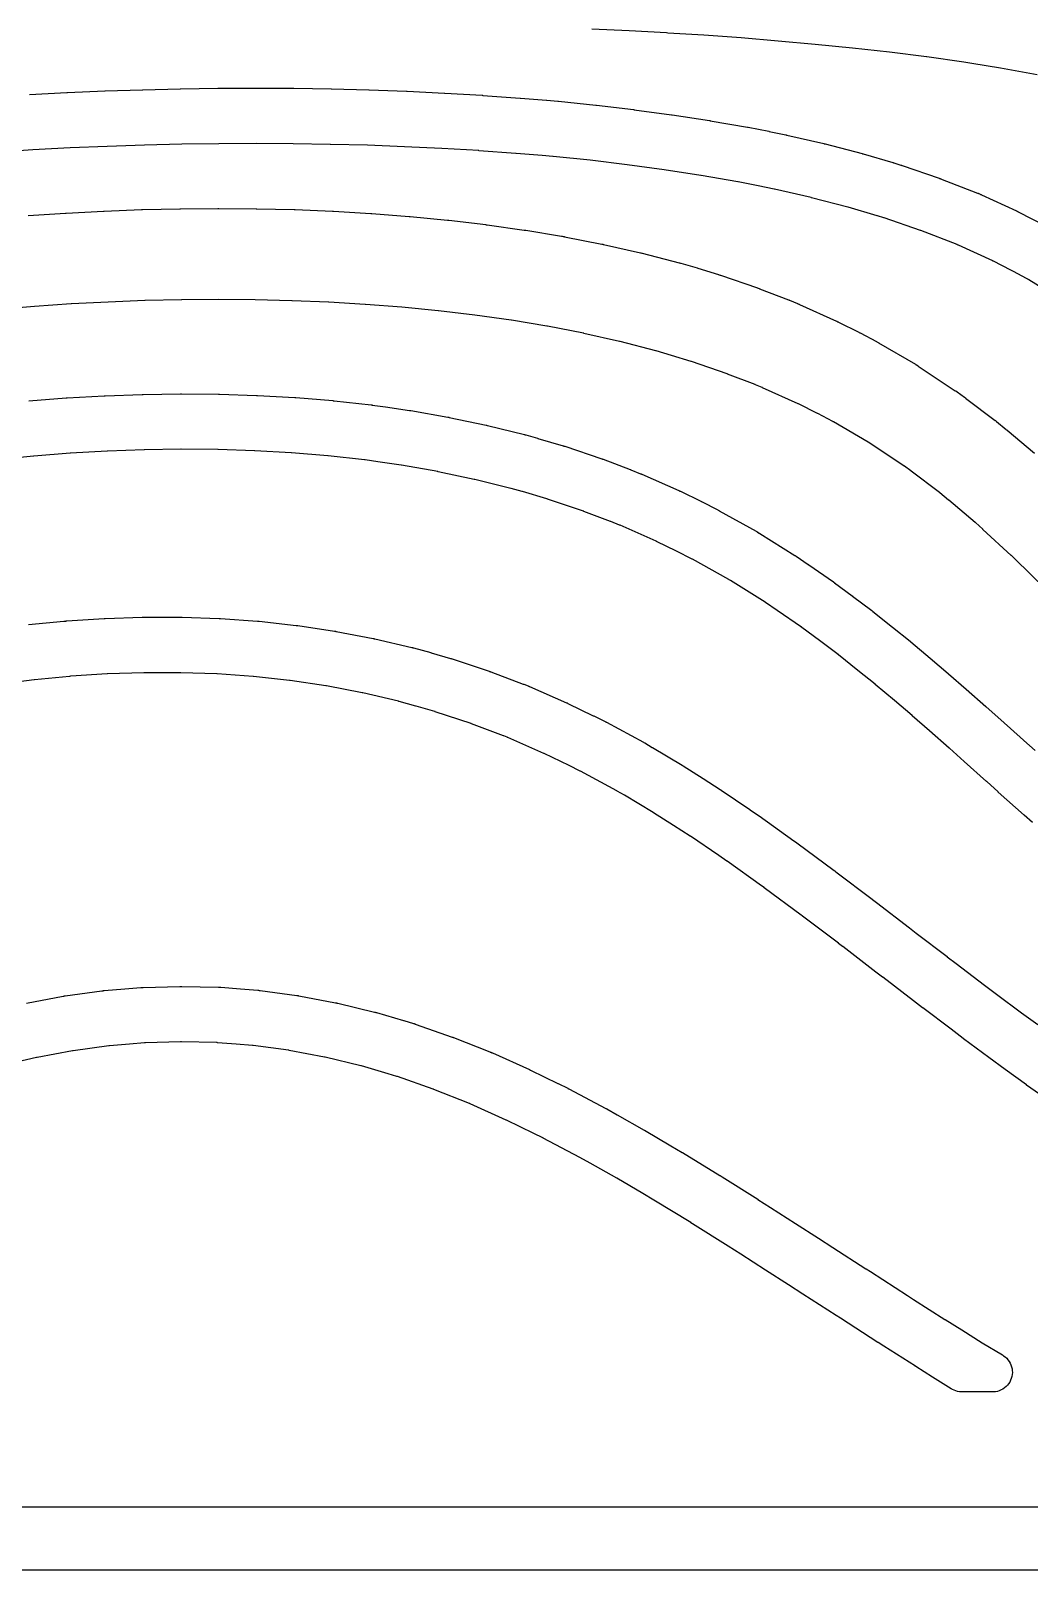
# Model space of a CAD drawing. Header units: metres. Extents: x -22 to 22, y 1.9 to 79.7.
# Drawn here: x 2.74 to 7.78, y 36.2 to 43.97 of the extents above; entities that cross this region are included whole.
import ezdxf

# ---------------------------------------------------------------- set-up
doc = ezdxf.new("R2010")
doc.units = ezdxf.units.M

msp = doc.modelspace()

# ---------------------------------------------------------------- linework, layer by layer
at = {"layer": 'MARKING'}
for points in [[(7.8213, 43.7514), (7.6363, 43.785), (7.6355, 43.7851), (7.4913, 43.8088), (7.4907, 43.8089), (7.4506, 43.8149), (7.4501, 43.815), (7.2634, 43.8412), (7.2627, 43.8412), (7.076, 43.8647), (7.0754, 43.8648), (6.8885, 43.8859), (6.888, 43.8859), (6.7009, 43.9048), (6.7004, 43.9049), (6.5137, 43.9218), (6.3258, 43.937), (6.1378, 43.9506), (5.9568, 43.9621), (5.9499, 43.9626), (5.7617, 43.9728), (5.5735, 43.9818)], [(2.7348, 43.6511), (2.9235, 43.6612), (2.9239, 43.6612), (2.9248, 43.6613), (2.9254, 43.6613), (3.114, 43.6695), (3.1144, 43.6695), (3.1153, 43.6695), (3.1158, 43.6696), (3.3045, 43.6759), (3.3049, 43.6759), (3.3058, 43.6759), (3.3063, 43.6759), (3.495, 43.6804), (3.4954, 43.6804), (3.4962, 43.6805), (3.4968, 43.6805), (3.6855, 43.6831), (3.6859, 43.6831), (3.6867, 43.6831), (3.6873, 43.6831), (3.8759, 43.6839), (3.8763, 43.6839), (3.8772, 43.6839), (3.8778, 43.6839), (4.0664, 43.6829), (4.0669, 43.6829), (4.0678, 43.6829), (4.0684, 43.6829), (4.257, 43.6799), (4.2574, 43.6799), (4.2583, 43.6799), (4.2589, 43.6799), (4.4475, 43.675), (4.4479, 43.6749), (4.4489, 43.6749), (4.4495, 43.6749), (4.6381, 43.668), (4.6386, 43.668), (4.6396, 43.6679), (4.6402, 43.6679), (4.8288, 43.6589), (4.8292, 43.6589), (4.8303, 43.6588), (4.831, 43.6588), (5.0195, 43.6476), (5.02, 43.6475), (5.0211, 43.6475), (5.0218, 43.6474), (5.2103, 43.6339), (5.2108, 43.6338), (5.2119, 43.6338), (5.2127, 43.6337), (5.3445, 43.6226), (5.345, 43.6225), (5.4017, 43.6175), (5.4023, 43.6174), (5.4035, 43.6173), (5.4043, 43.6172), (5.5927, 43.5979), (5.5933, 43.5979), (5.5947, 43.5977), (5.5956, 43.5976), (5.7839, 43.5753), (5.7846, 43.5753), (5.7861, 43.5751), (5.787, 43.5749), (5.9753, 43.5495), (5.976, 43.5494), (5.9776, 43.5491), (5.9787, 43.549), (6.1668, 43.52), (6.1677, 43.5199), (6.1694, 43.5196), (6.1706, 43.5194), (6.3587, 43.4866), (6.3595, 43.4865), (6.3613, 43.4862), (6.3624, 43.486), (6.4658, 43.4658), (6.4663, 43.4657), (6.4674, 43.4655), (6.4681, 43.4654), (6.5524, 43.4479), (6.5529, 43.4478), (6.5534, 43.4476), (6.554, 43.4475), (6.5554, 43.4472), (6.5559, 43.4471), (6.5565, 43.447), (6.557, 43.4468), (6.7443, 43.4036), (6.745, 43.4034), (6.7457, 43.4032), (6.7463, 43.4031), (6.7481, 43.4027), (6.7488, 43.4025), (6.7494, 43.4023), (6.7501, 43.4021), (6.9372, 43.3534), (6.9379, 43.3532), (6.9386, 43.3531), (6.9393, 43.3529), (6.9411, 43.3524), (6.9418, 43.3522), (6.9424, 43.352), (6.9431, 43.3518), (7.0926, 43.3082), (7.0931, 43.3081), (7.0936, 43.3079), (7.0941, 43.3078), (7.0954, 43.3074), (7.0959, 43.3072), (7.0964, 43.3071), (7.0969, 43.3069), (7.133, 43.2956), (7.1337, 43.2954), (7.1343, 43.2952), (7.135, 43.2949), (7.1367, 43.2944), (7.1373, 43.2942), (7.138, 43.2939), (7.1387, 43.2937), (7.3254, 43.2293), (7.3263, 43.229), (7.3273, 43.2287), (7.3282, 43.2283), (7.3306, 43.2275), (7.3315, 43.2271), (7.3324, 43.2268), (7.3333, 43.2264), (7.5201, 43.1537), (7.5208, 43.1534), (7.5214, 43.1532), (7.5221, 43.1529), (7.5238, 43.1522), (7.5245, 43.1519), (7.5251, 43.1517), (7.5258, 43.1514), (7.5331, 43.1483), (7.5339, 43.148), (7.5346, 43.1477), (7.5353, 43.1474), (7.5371, 43.1465), (7.5378, 43.1462), (7.5385, 43.1459), (7.5393, 43.1456), (7.7164, 43.0642), (7.7174, 43.0637), (7.7184, 43.0632), (7.7194, 43.0628), (7.7219, 43.0615), (7.7229, 43.061), (7.7239, 43.0605), (7.7249, 43.06), (7.8626, 42.9893)], [(7.961, 42.6034), (7.779, 42.7153), (7.7781, 42.7158), (7.7772, 42.7163), (7.7763, 42.7168), (7.7347, 42.7401), (7.7339, 42.7405), (7.7331, 42.741), (7.7324, 42.7414), (7.5996, 42.8096), (7.5986, 42.8101), (7.5976, 42.8106), (7.5967, 42.811), (7.4243, 42.8903), (7.4236, 42.8906), (7.4229, 42.8909), (7.4222, 42.8912), (7.4186, 42.8927), (7.418, 42.893), (7.4173, 42.8932), (7.4166, 42.8935), (7.2343, 42.9645), (7.2334, 42.9649), (7.2325, 42.9652), (7.2315, 42.9655), (7.0492, 43.0284), (7.0486, 43.0286), (7.0479, 43.0288), (7.0473, 43.029), (7.0144, 43.0393), (7.0139, 43.0395), (7.0134, 43.0397), (7.0129, 43.0398), (6.8667, 43.0824), (6.866, 43.0826), (6.8653, 43.0828), (6.8646, 43.083), (6.6814, 43.1307), (6.6807, 43.1309), (6.6801, 43.131), (6.6794, 43.1312), (6.4955, 43.1737), (6.495, 43.1738), (6.4944, 43.1739), (6.4939, 43.174), (6.4125, 43.1909), (6.4119, 43.1911), (6.311, 43.2107), (6.31, 43.2109), (6.1246, 43.2432), (6.1236, 43.2434), (5.9381, 43.2719), (5.9372, 43.2721), (5.7513, 43.2972), (5.7505, 43.2973), (5.5644, 43.3193), (5.5636, 43.3194), (5.3772, 43.3385), (5.3765, 43.3386), (5.3215, 43.3435), (5.1905, 43.3546), (5.1899, 43.3546), (5.0031, 43.368), (5.0025, 43.3681), (4.8156, 43.3792), (4.815, 43.3792), (4.628, 43.3882), (4.6275, 43.3882), (4.4404, 43.395), (4.4399, 43.3951), (4.2528, 43.3999), (4.2522, 43.3999), (4.0651, 43.4029), (4.0646, 43.4029), (3.8779, 43.4039), (3.6901, 43.4031), (3.5024, 43.4005), (3.3146, 43.3961), (3.1269, 43.3898), (2.9391, 43.3816), (2.7509, 43.3716), (2.7504, 43.3715), (2.5632, 43.3596)], [(2.7268, 43.0402), (2.9152, 43.0529), (2.9158, 43.053), (2.9185, 43.0531), (2.9193, 43.0532), (3.1076, 43.0631), (3.1083, 43.0632), (3.111, 43.0633), (3.1118, 43.0633), (3.3001, 43.0705), (3.3008, 43.0705), (3.3035, 43.0706), (3.3043, 43.0707), (3.4927, 43.075), (3.4934, 43.075), (3.4962, 43.0751), (3.497, 43.0751), (3.6853, 43.0765), (3.686, 43.0765), (3.6889, 43.0765), (3.6898, 43.0765), (3.8781, 43.075), (3.8788, 43.075), (3.8817, 43.075), (3.8826, 43.0749), (4.0709, 43.0704), (4.0717, 43.0703), (4.0747, 43.0702), (4.0757, 43.0702), (4.2639, 43.0624), (4.2647, 43.0624), (4.2679, 43.0622), (4.2688, 43.0622), (4.457, 43.051), (4.4579, 43.051), (4.4612, 43.0508), (4.4622, 43.0507), (4.6504, 43.0361), (4.6512, 43.036), (4.6547, 43.0357), (4.6558, 43.0356), (4.8441, 43.0173), (4.8446, 43.0172), (4.8451, 43.0172), (4.8456, 43.0171), (4.8488, 43.0168), (4.8493, 43.0167), (4.8498, 43.0167), (4.8504, 43.0166), (5.0379, 42.9945), (5.0384, 42.9944), (5.039, 42.9943), (5.0395, 42.9942), (5.0429, 42.9938), (5.0434, 42.9937), (5.044, 42.9937), (5.0445, 42.9936), (5.232, 42.9673), (5.2325, 42.9672), (5.2331, 42.9671), (5.2337, 42.967), (5.2373, 42.9665), (5.2378, 42.9664), (5.2384, 42.9663), (5.239, 42.9662), (5.42, 42.9365), (5.4204, 42.9364), (5.422, 42.9361), (5.4225, 42.936), (5.4284, 42.935), (5.429, 42.9349), (5.4296, 42.9348), (5.4302, 42.9347), (5.4338, 42.934), (5.4344, 42.9339), (5.4349, 42.9338), (5.4355, 42.9337), (5.6227, 42.8966), (5.6234, 42.8965), (5.6241, 42.8963), (5.6248, 42.8962), (5.629, 42.8953), (5.6297, 42.8951), (5.6304, 42.895), (5.631, 42.8948), (5.8181, 42.8524), (5.8188, 42.8522), (5.8195, 42.852), (5.8202, 42.8519), (5.8247, 42.8508), (5.8255, 42.8506), (5.8262, 42.8504), (5.8269, 42.8502), (6.0139, 42.8018), (6.0146, 42.8016), (6.0153, 42.8014), (6.016, 42.8013), (6.0203, 42.8001), (6.021, 42.7999), (6.0217, 42.7997), (6.0224, 42.7995), (6.1039, 42.7758), (6.1047, 42.7756), (6.1075, 42.7748), (6.1084, 42.7745), (6.213, 42.7423), (6.2138, 42.742), (6.2146, 42.7418), (6.2154, 42.7415), (6.2202, 42.7399), (6.221, 42.7397), (6.2218, 42.7394), (6.2226, 42.7391), (6.4092, 42.6748), (6.4101, 42.6745), (6.4109, 42.6742), (6.4118, 42.6739), (6.4171, 42.672), (6.4179, 42.6716), (6.4188, 42.6713), (6.4196, 42.671), (6.5651, 42.6149), (6.5656, 42.6147), (6.5661, 42.6145), (6.5666, 42.6143), (6.5696, 42.6131), (6.5701, 42.6129), (6.5706, 42.6127), (6.5711, 42.6125), (6.6108, 42.5962), (6.6116, 42.5958), (6.6124, 42.5955), (6.6132, 42.5952), (6.6182, 42.593), (6.619, 42.5927), (6.6198, 42.5923), (6.6206, 42.592), (6.8072, 42.5077), (6.8081, 42.5072), (6.8089, 42.5068), (6.8098, 42.5064), (6.8153, 42.5038), (6.8162, 42.5034), (6.817, 42.503), (6.8179, 42.5026), (6.9202, 42.4514), (6.9207, 42.4512), (6.9213, 42.4509), (6.9218, 42.4506), (6.9252, 42.4489), (6.9258, 42.4486), (6.9263, 42.4483), (6.9269, 42.448), (7.0094, 42.4042), (7.0103, 42.4037), (7.0112, 42.4032), (7.0121, 42.4028), (7.0175, 42.3997), (7.0184, 42.3992), (7.0192, 42.3988), (7.0201, 42.3983), (7.2062, 42.2897), (7.2067, 42.2894), (7.2073, 42.2891), (7.2078, 42.2888), (7.2105, 42.2871), (7.2118, 42.2864), (7.2131, 42.2856), (7.2143, 42.2848), (7.2185, 42.2821), (7.2192, 42.2816), (7.22, 42.2811), (7.2207, 42.2806), (7.4076, 42.1561), (7.4084, 42.1556), (7.4091, 42.1551), (7.4099, 42.1545), (7.4146, 42.1513), (7.4153, 42.1507), (7.4161, 42.1502), (7.4168, 42.1497), (7.4539, 42.1229), (7.4544, 42.1226), (7.4549, 42.1222), (7.4554, 42.1219), (7.4583, 42.1197), (7.4587, 42.1194), (7.4592, 42.119), (7.4597, 42.1187), (7.6081, 42.0062), (7.6088, 42.0057), (7.6095, 42.0052), (7.6101, 42.0047), (7.6142, 42.0015), (7.6149, 42.001), (7.6155, 42.0005), (7.6162, 41.9999), (7.665, 41.9603), (7.6657, 41.9598), (7.6684, 41.9575), (7.6692, 41.9568), (7.807, 41.8405)], [(7.8637, 41.1532), (7.7079, 41.3067), (7.6911, 41.323), (7.6907, 41.3234), (7.6902, 41.3239), (7.6898, 41.3243), (7.5472, 41.4558), (7.5467, 41.4563), (7.5093, 41.4898), (7.5087, 41.4903), (7.5082, 41.4908), (7.5076, 41.4913), (7.3748, 41.6034), (7.374, 41.604), (7.3293, 41.6403), (7.3287, 41.6408), (7.328, 41.6413), (7.3274, 41.6419), (7.1841, 41.7503), (7.1836, 41.7507), (7.1832, 41.751), (7.1827, 41.7514), (7.1512, 41.7741), (7.1505, 41.7746), (7.1497, 41.7751), (7.1489, 41.7757), (6.9712, 41.8941), (6.9699, 41.8949), (6.9687, 41.8957), (6.9674, 41.8965), (6.7923, 41.9986), (6.7915, 41.9991), (6.7906, 41.9996), (6.7897, 42), (6.7137, 42.0404), (6.7132, 42.0406), (6.7126, 42.0409), (6.7121, 42.0412), (6.6163, 42.089), (6.6155, 42.0895), (6.6146, 42.0899), (6.6137, 42.0903), (6.4348, 42.1711), (6.434, 42.1715), (6.4332, 42.1718), (6.4324, 42.1722), (6.3987, 42.186), (6.3982, 42.1862), (6.3977, 42.1864), (6.3972, 42.1866), (6.2579, 42.2403), (6.2571, 42.2407), (6.2562, 42.241), (6.2554, 42.2413), (6.0762, 42.303), (6.0755, 42.3033), (6.0747, 42.3035), (6.0739, 42.3038), (5.9754, 42.3341), (5.9746, 42.3344), (5.8975, 42.3568), (5.8968, 42.3569), (5.8961, 42.3571), (5.8954, 42.3573), (5.715, 42.404), (5.7143, 42.4042), (5.7135, 42.4044), (5.7128, 42.4046), (5.5323, 42.4456), (5.5316, 42.4457), (5.5309, 42.4459), (5.5302, 42.446), (5.3488, 42.4819), (5.3482, 42.482), (5.3476, 42.4821), (5.3471, 42.4823), (5.3457, 42.4825), (5.1671, 42.5118), (5.1665, 42.5119), (5.1659, 42.512), (5.1653, 42.5121), (4.983, 42.5377), (4.9825, 42.5378), (4.9819, 42.5379), (4.9814, 42.5379), (4.7987, 42.5595), (4.7982, 42.5596), (4.7977, 42.5596), (4.7972, 42.5597), (4.6143, 42.5775), (4.6133, 42.5776), (4.4295, 42.5919), (4.4285, 42.5919), (4.2445, 42.6028), (4.2436, 42.6029), (4.0593, 42.6105), (4.0584, 42.6105), (3.874, 42.615), (3.8731, 42.615), (3.6885, 42.6165), (3.6877, 42.6165), (3.503, 42.6151), (3.5022, 42.6151), (3.3173, 42.6108), (3.3166, 42.6108), (3.1316, 42.6038), (3.1309, 42.6037), (2.9458, 42.5939), (2.9451, 42.5939), (2.76, 42.5814), (2.7593, 42.5813), (2.5742, 42.5662)], [(2.7315, 42.1047), (2.9197, 42.1194), (2.9203, 42.1195), (2.9208, 42.1195), (2.9213, 42.1195), (2.9226, 42.1196), (2.9231, 42.1197), (2.9236, 42.1197), (2.9241, 42.1197), (3.1117, 42.1305), (3.1122, 42.1305), (3.1127, 42.1306), (3.1133, 42.1306), (3.1146, 42.1306), (3.1152, 42.1307), (3.1157, 42.1307), (3.1162, 42.1307), (3.3037, 42.1375), (3.3043, 42.1375), (3.3048, 42.1376), (3.3054, 42.1376), (3.3068, 42.1376), (3.3073, 42.1376), (3.3079, 42.1376), (3.3084, 42.1376), (3.4959, 42.1403), (3.4965, 42.1403), (3.497, 42.1403), (3.4976, 42.1403), (3.4991, 42.1403), (3.4996, 42.1403), (3.5002, 42.1403), (3.5008, 42.1403), (3.6882, 42.1388), (3.6888, 42.1387), (3.6894, 42.1387), (3.6899, 42.1387), (3.6915, 42.1387), (3.6921, 42.1387), (3.6927, 42.1387), (3.6933, 42.1386), (3.8806, 42.1326), (3.8812, 42.1326), (3.8818, 42.1326), (3.8824, 42.1325), (3.884, 42.1325), (3.8847, 42.1324), (3.8853, 42.1324), (3.8859, 42.1324), (4.0731, 42.1217), (4.0738, 42.1216), (4.0744, 42.1216), (4.0751, 42.1215), (4.0767, 42.1214), (4.0774, 42.1214), (4.078, 42.1213), (4.0787, 42.1213), (4.2658, 42.1057), (4.2665, 42.1056), (4.2672, 42.1056), (4.2678, 42.1055), (4.2696, 42.1054), (4.2703, 42.1053), (4.2709, 42.1052), (4.2716, 42.1051), (4.4587, 42.0845), (4.4594, 42.0844), (4.4601, 42.0843), (4.4608, 42.0842), (4.4626, 42.084), (4.4632, 42.0839), (4.4639, 42.0838), (4.4646, 42.0837), (4.5306, 42.0746), (4.5309, 42.0745), (4.5316, 42.0744), (4.532, 42.0744), (4.6526, 42.0568), (4.6533, 42.0566), (4.6541, 42.0565), (4.6548, 42.0564), (4.6568, 42.0561), (4.6575, 42.056), (4.6583, 42.0558), (4.659, 42.0557), (4.8459, 42.0226), (4.8466, 42.0224), (4.8474, 42.0223), (4.8482, 42.0221), (4.8503, 42.0217), (4.8511, 42.0216), (4.8519, 42.0214), (4.8527, 42.0213), (5.0394, 41.9819), (5.0402, 41.9817), (5.041, 41.9815), (5.0418, 41.9814), (5.044, 41.9809), (5.0448, 41.9807), (5.0456, 41.9805), (5.0464, 41.9803), (5.2331, 41.9343), (5.2339, 41.9341), (5.2347, 41.9339), (5.2355, 41.9337), (5.2376, 41.9331), (5.2384, 41.9329), (5.2392, 41.9327), (5.24, 41.9325), (5.2983, 41.9161), (5.2988, 41.9159), (5.3, 41.9156), (5.3008, 41.9153), (5.4285, 41.8774), (5.4294, 41.8772), (5.4302, 41.8769), (5.4311, 41.8766), (5.4334, 41.8759), (5.4342, 41.8756), (5.4351, 41.8753), (5.436, 41.8751), (5.6225, 41.8122), (5.6233, 41.8119), (5.6242, 41.8116), (5.6251, 41.8113), (5.6274, 41.8105), (5.6283, 41.8101), (5.6292, 41.8098), (5.63, 41.8095), (5.7669, 41.7576), (5.7675, 41.7573), (5.7689, 41.7568), (5.7698, 41.7564), (5.8187, 41.737), (5.8196, 41.7366), (5.8204, 41.7363), (5.8213, 41.7359), (5.8235, 41.735), (5.8244, 41.7346), (5.8252, 41.7343), (5.826, 41.7339), (6.0126, 41.6515), (6.0135, 41.6511), (6.0143, 41.6507), (6.0152, 41.6503), (6.0174, 41.6493), (6.0183, 41.6488), (6.0192, 41.6484), (6.02, 41.648), (6.1228, 41.5979), (6.1234, 41.5975), (6.1248, 41.5968), (6.1258, 41.5964), (6.2088, 41.554), (6.2096, 41.5536), (6.2105, 41.5532), (6.2113, 41.5527), (6.2134, 41.5516), (6.2143, 41.5511), (6.2151, 41.5507), (6.2159, 41.5502), (6.4027, 41.446), (6.4034, 41.4456), (6.4042, 41.4451), (6.4049, 41.4447), (6.4069, 41.4436), (6.4076, 41.4431), (6.4084, 41.4427), (6.4091, 41.4422), (6.4175, 41.4372), (6.4181, 41.4368), (6.4193, 41.4361), (6.4201, 41.4356), (6.598, 41.3241), (6.5987, 41.3236), (6.5994, 41.3232), (6.6001, 41.3227), (6.6019, 41.3215), (6.6027, 41.321), (6.6034, 41.3206), (6.6041, 41.3201), (6.6655, 41.2786), (6.6659, 41.2783), (6.6669, 41.2777), (6.6676, 41.2772), (6.7927, 41.1903), (6.7933, 41.1899), (6.794, 41.1894), (6.7946, 41.189), (6.7962, 41.1878), (6.7968, 41.1874), (6.7974, 41.187), (6.798, 41.1865), (6.8874, 41.1203), (6.8877, 41.1201), (6.8884, 41.1196), (6.8889, 41.1192), (6.9865, 41.0454), (6.9871, 41.045), (6.9876, 41.0446), (6.9881, 41.0442), (6.9895, 41.0432), (6.99, 41.0428), (6.9905, 41.0423), (6.9911, 41.0419), (7.0904, 40.9626), (7.0909, 40.9622), (7.1793, 40.8908), (7.1798, 40.8905), (7.1802, 40.8901), (7.1807, 40.8897), (7.1818, 40.8888), (7.1822, 40.8884), (7.1827, 40.8881), (7.1831, 40.8877), (7.2808, 40.8051), (7.2809, 40.805), (7.371, 40.7286), (7.3716, 40.7281), (7.3729, 40.727), (7.3737, 40.7263), (7.4617, 40.6488), (7.562, 40.5612), (7.5624, 40.5608), (7.5634, 40.5599), (7.564, 40.5593), (7.6371, 40.4935), (7.752, 40.3915), (7.7523, 40.3912), (7.7531, 40.3905), (7.7535, 40.3901), (7.8105, 40.3384)], [(7.797, 39.9753), (7.7557, 40.0125), (7.6246, 40.129), (7.6243, 40.1293), (7.6236, 40.1299), (7.6231, 40.1303), (7.5662, 40.182), (7.5658, 40.1823), (7.4519, 40.2835), (7.4514, 40.284), (7.3778, 40.3502), (7.3773, 40.3507), (7.2777, 40.4378), (7.2775, 40.438), (7.1903, 40.5148), (7.1896, 40.5154), (7.1001, 40.5912), (7.0035, 40.6729), (7.0031, 40.6732), (7.0026, 40.6736), (7.0022, 40.674), (6.9163, 40.7433), (6.8178, 40.8219), (6.8173, 40.8224), (6.8168, 40.8228), (6.8162, 40.8232), (6.7213, 40.8949), (6.6331, 40.9602), (6.6325, 40.9607), (6.6319, 40.9611), (6.6313, 40.9615), (6.5091, 41.0464), (6.5085, 41.0468), (6.4494, 41.0867), (6.4487, 41.0872), (6.448, 41.0876), (6.4472, 41.0881), (6.2729, 41.1974), (6.2722, 41.1978), (6.2663, 41.2014), (6.2656, 41.2018), (6.2648, 41.2022), (6.2641, 41.2027), (6.0817, 41.3045), (6.0809, 41.3049), (6.0801, 41.3053), (6.0792, 41.3058), (6.0002, 41.3461), (5.9995, 41.3465), (5.8996, 41.3952), (5.8987, 41.3957), (5.8979, 41.3961), (5.897, 41.3964), (5.7153, 41.4767), (5.7144, 41.4771), (5.7136, 41.4775), (5.7127, 41.4778), (5.6679, 41.4957), (5.6671, 41.496), (5.5332, 41.5468), (5.5323, 41.5471), (5.5314, 41.5474), (5.5306, 41.5477), (5.349, 41.6089), (5.3481, 41.6092), (5.3472, 41.6095), (5.3464, 41.6097), (5.2226, 41.6465), (5.2219, 41.6467), (5.1663, 41.6623), (5.1655, 41.6626), (5.1647, 41.6628), (5.1639, 41.663), (4.9818, 41.7078), (4.9809, 41.708), (4.9801, 41.7082), (4.9793, 41.7084), (4.7971, 41.7468), (4.7963, 41.747), (4.7955, 41.7471), (4.7947, 41.7473), (4.6122, 41.7796), (4.6115, 41.7798), (4.6107, 41.7799), (4.61, 41.78), (4.4927, 41.7971), (4.4281, 41.8061), (4.4274, 41.8062), (4.4267, 41.8063), (4.426, 41.8064), (4.2427, 41.8266), (4.2421, 41.8267), (4.2414, 41.8268), (4.2407, 41.8268), (4.0573, 41.8421), (4.0566, 41.8421), (4.056, 41.8422), (4.0553, 41.8422), (3.8717, 41.8527), (3.871, 41.8527), (3.8704, 41.8528), (3.8698, 41.8528), (3.6859, 41.8587), (3.6853, 41.8588), (3.6847, 41.8588), (3.6841, 41.8588), (3.5, 41.8603), (3.4994, 41.8603), (3.4989, 41.8603), (3.4983, 41.8603), (3.314, 41.8577), (3.3134, 41.8577), (3.3129, 41.8577), (3.3123, 41.8577), (3.1279, 41.851), (3.1273, 41.8509), (3.1268, 41.8509), (3.1263, 41.8509), (2.9416, 41.8403), (2.9411, 41.8402), (2.9406, 41.8402), (2.9401, 41.8402), (2.7554, 41.8258), (2.7544, 41.8257), (2.5689, 41.8076)], [(2.7296, 40.9746), (2.9074, 40.9921), (2.9078, 40.9922), (2.9172, 40.993), (2.9179, 40.9931), (2.9187, 40.9932), (2.9194, 40.9932), (2.9213, 40.9934), (2.9221, 40.9934), (2.9228, 40.9935), (2.9235, 40.9935), (3.1104, 41.0055), (3.1112, 41.0055), (3.1119, 41.0056), (3.1127, 41.0056), (3.1147, 41.0057), (3.1155, 41.0058), (3.1163, 41.0058), (3.117, 41.0058), (3.3038, 41.012), (3.3046, 41.012), (3.3054, 41.012), (3.3062, 41.012), (3.3083, 41.0121), (3.3092, 41.0121), (3.31, 41.0121), (3.3108, 41.0121), (3.4974, 41.0122), (3.4983, 41.0122), (3.4991, 41.0122), (3.5, 41.0122), (3.5022, 41.0121), (3.503, 41.0121), (3.5039, 41.0121), (3.5047, 41.0121), (3.6912, 41.0058), (3.6921, 41.0058), (3.693, 41.0057), (3.6939, 41.0057), (3.6962, 41.0056), (3.697, 41.0055), (3.6979, 41.0055), (3.6988, 41.0054), (3.8849, 40.9926), (3.8859, 40.9925), (3.8869, 40.9924), (3.8879, 40.9924), (3.8908, 40.9921), (3.8919, 40.992), (3.893, 40.9919), (3.894, 40.9918), (4.0801, 40.9711), (4.0811, 40.971), (4.082, 40.9709), (4.083, 40.9708), (4.0855, 40.9704), (4.0865, 40.9703), (4.0875, 40.9702), (4.0884, 40.97), (4.2746, 40.942), (4.2756, 40.9418), (4.2766, 40.9417), (4.2776, 40.9415), (4.2801, 40.9411), (4.2811, 40.9409), (4.2821, 40.9407), (4.283, 40.9405), (4.4692, 40.9048), (4.4702, 40.9046), (4.4712, 40.9044), (4.4722, 40.9042), (4.4747, 40.9037), (4.4757, 40.9035), (4.4767, 40.9033), (4.4777, 40.9031), (4.6638, 40.8596), (4.6648, 40.8593), (4.6658, 40.8591), (4.6668, 40.8589), (4.6693, 40.8582), (4.6703, 40.858), (4.6713, 40.8577), (4.6722, 40.8574), (4.7599, 40.8332), (4.7604, 40.8331), (4.7614, 40.8328), (4.762, 40.8326), (4.86, 40.8043), (4.861, 40.804), (4.8619, 40.8037), (4.8629, 40.8034), (4.8654, 40.8026), (4.8664, 40.8023), (4.8674, 40.802), (4.8683, 40.8017), (5.0546, 40.7396), (5.0555, 40.7393), (5.0565, 40.7389), (5.0574, 40.7386), (5.0598, 40.7378), (5.0608, 40.7374), (5.0617, 40.7371), (5.0626, 40.7367), (5.227, 40.6745), (5.2275, 40.6744), (5.2286, 40.674), (5.2293, 40.6737), (5.2506, 40.6653), (5.2515, 40.6649), (5.2525, 40.6646), (5.2534, 40.6642), (5.2557, 40.6632), (5.2566, 40.6628), (5.2575, 40.6624), (5.2584, 40.6621), (5.445, 40.5802), (5.4458, 40.5798), (5.4466, 40.5795), (5.4475, 40.5791), (5.4496, 40.5781), (5.4504, 40.5777), (5.4513, 40.5773), (5.4521, 40.5769), (5.5803, 40.515), (5.5808, 40.5148), (5.5817, 40.5143), (5.5823, 40.514), (5.6403, 40.4852), (5.641, 40.4848), (5.6418, 40.4844), (5.6426, 40.484), (5.6446, 40.483), (5.6453, 40.4826), (5.6461, 40.4821), (5.6469, 40.4817), (5.8338, 40.3806), (5.8345, 40.3802), (5.8352, 40.3798), (5.8359, 40.3794), (5.8378, 40.3783), (5.8385, 40.3779), (5.8392, 40.3775), (5.8399, 40.3771), (5.8777, 40.355), (5.878, 40.3548), (5.8786, 40.3544), (5.8791, 40.3542), (6.0281, 40.2653), (6.0287, 40.265), (6.0293, 40.2646), (6.0299, 40.2642), (6.0315, 40.2633), (6.0321, 40.2629), (6.0327, 40.2625), (6.0333, 40.2622), (6.1347, 40.1977), (6.1352, 40.1974), (6.2214, 40.1419), (6.2219, 40.1416), (6.2225, 40.1413), (6.223, 40.1409), (6.2243, 40.1401), (6.2248, 40.1397), (6.2253, 40.1394), (6.2258, 40.139), (6.371, 40.0405), (6.3712, 40.0404), (6.4139, 40.0112), (6.4143, 40.0109), (6.4147, 40.0106), (6.4152, 40.0103), (6.4163, 40.0096), (6.4167, 40.0093), (6.4171, 40.009), (6.4175, 40.0087), (6.5925, 39.8838), (6.6054, 39.8745), (6.606, 39.8741), (6.6072, 39.8732), (6.6081, 39.8726), (6.7966, 39.733), (6.7971, 39.7327), (6.7982, 39.7318), (6.7989, 39.7313), (6.8049, 39.7267), (6.9871, 39.5886), (6.9875, 39.5883), (6.9882, 39.5877), (6.9887, 39.5873), (7.009, 39.5717), (7.1766, 39.4433), (7.1771, 39.4429), (7.2105, 39.417), (7.366, 39.2982), (7.3662, 39.298), (7.412, 39.2628), (7.5547, 39.1549), (7.6156, 39.1088), (7.7423, 39.0148), (7.8234, 38.9551)], [(7.8761, 38.5728), (7.7676, 38.65), (7.7674, 38.6501), (7.7668, 38.6505), (7.7665, 38.6508), (7.6599, 38.7278), (7.6596, 38.728), (7.659, 38.7285), (7.6586, 38.7288), (7.5767, 38.789), (7.5764, 38.7892), (7.4493, 38.8836), (7.449, 38.8838), (7.4484, 38.8842), (7.448, 38.8845), (7.3859, 38.9314), (7.2436, 39.039), (7.2433, 39.0393), (7.2427, 39.0397), (7.2423, 39.04), (7.1962, 39.0755), (7.0409, 39.1942), (7.0407, 39.1944), (7.0401, 39.1948), (7.0398, 39.1951), (7.0071, 39.2204), (6.8394, 39.3489), (6.8389, 39.3492), (6.8181, 39.3653), (6.8177, 39.3656), (6.6361, 39.5033), (6.6358, 39.5035), (6.6302, 39.5078), (6.6296, 39.5083), (6.4429, 39.6465), (6.4422, 39.647), (6.4298, 39.6559), (6.256, 39.7799), (6.2556, 39.7802), (6.2552, 39.7805), (6.2548, 39.7808), (6.214, 39.8086), (6.07, 39.9064), (6.0695, 39.9067), (6.069, 39.9071), (6.0685, 39.9074), (5.9852, 39.961), (5.8848, 40.0247), (5.8842, 40.0251), (5.8836, 40.0255), (5.883, 40.0259), (5.7369, 40.113), (5.7006, 40.1342), (5.6999, 40.1346), (5.6992, 40.135), (5.6984, 40.1354), (5.5157, 40.2344), (5.5149, 40.2348), (5.5142, 40.2352), (5.5134, 40.2356), (5.4587, 40.2627), (5.4582, 40.263), (5.3326, 40.3237), (5.3318, 40.3241), (5.3309, 40.3245), (5.3301, 40.3248), (5.1485, 40.4045), (5.1476, 40.4049), (5.1466, 40.4053), (5.1457, 40.4057), (5.1282, 40.4126), (5.1276, 40.4128), (4.9662, 40.4738), (4.9652, 40.4742), (4.9643, 40.4745), (4.9634, 40.4748), (4.7825, 40.5352), (4.7815, 40.5355), (4.7805, 40.5358), (4.7795, 40.5361), (4.6855, 40.5632), (4.685, 40.5634), (4.6003, 40.5868), (4.5994, 40.5871), (4.5984, 40.5873), (4.5974, 40.5875), (4.4167, 40.6297), (4.4157, 40.63), (4.4148, 40.6302), (4.4138, 40.6304), (4.2331, 40.665), (4.2321, 40.6652), (4.2311, 40.6653), (4.2301, 40.6655), (4.0494, 40.6928), (4.0484, 40.6929), (4.0475, 40.693), (4.0465, 40.6931), (3.8658, 40.7132), (3.8648, 40.7133), (3.8637, 40.7134), (3.8627, 40.7135), (3.682, 40.7259), (3.6811, 40.726), (3.6803, 40.726), (3.6794, 40.726), (3.4977, 40.7321), (3.4969, 40.7322), (3.496, 40.7322), (3.4952, 40.7322), (3.3132, 40.7321), (3.3124, 40.7321), (3.3116, 40.7321), (3.3107, 40.7321), (3.1284, 40.726), (3.1277, 40.726), (3.1269, 40.726), (3.1261, 40.7259), (2.9435, 40.7142), (2.9428, 40.7142), (2.942, 40.7141), (2.9413, 40.7141), (2.9355, 40.7135), (2.7591, 40.6961), (2.7584, 40.696), (2.7577, 40.696), (2.757, 40.6959), (2.5739, 40.6724)], [(2.7183, 39.064), (2.904, 39.0986), (2.9052, 39.0988), (2.9064, 39.099), (2.9076, 39.0992), (2.9106, 39.0997), (2.9118, 39.0998), (2.913, 39.1), (2.9142, 39.1002), (3.0996, 39.1256), (3.1009, 39.1257), (3.1022, 39.1259), (3.1034, 39.126), (3.1067, 39.1264), (3.108, 39.1265), (3.1093, 39.1267), (3.1105, 39.1268), (3.2151, 39.1357), (3.2157, 39.1357), (3.2967, 39.1422), (3.2979, 39.1422), (3.2992, 39.1423), (3.3004, 39.1424), (3.3037, 39.1426), (3.3049, 39.1426), (3.3062, 39.1427), (3.3075, 39.1427), (3.4927, 39.1481), (3.494, 39.1481), (3.4953, 39.1482), (3.4966, 39.1482), (3.5, 39.1482), (3.5013, 39.1482), (3.5026, 39.1482), (3.5039, 39.1481), (3.6891, 39.1439), (3.6904, 39.1438), (3.6917, 39.1438), (3.6931, 39.1437), (3.6965, 39.1436), (3.6978, 39.1435), (3.6991, 39.1434), (3.7004, 39.1433), (3.7987, 39.1359), (3.7991, 39.1358), (3.8861, 39.1289), (3.8874, 39.1288), (3.8888, 39.1286), (3.8902, 39.1285), (3.8938, 39.1281), (3.8951, 39.1279), (3.8965, 39.1278), (3.8979, 39.1276), (4.083, 39.1025), (4.0843, 39.1023), (4.0856, 39.1021), (4.0869, 39.1019), (4.0903, 39.1013), (4.0915, 39.1011), (4.0928, 39.1009), (4.0941, 39.1007), (4.2795, 39.0655), (4.2807, 39.0653), (4.2819, 39.065), (4.2831, 39.0648), (4.2863, 39.0641), (4.2875, 39.0638), (4.2887, 39.0635), (4.2899, 39.0633), (4.4755, 39.0185), (4.4766, 39.0182), (4.4777, 39.0179), (4.4789, 39.0176), (4.4818, 39.0169), (4.4829, 39.0165), (4.4841, 39.0162), (4.4852, 39.0159), (4.6221, 38.976), (4.6224, 38.9759), (4.6233, 38.9757), (4.6238, 38.9755), (4.6723, 38.9609), (4.6734, 38.9606), (4.6745, 38.9602), (4.6756, 38.9599), (4.6784, 38.9589), (4.6795, 38.9586), (4.6806, 38.9582), (4.6817, 38.9578), (4.8679, 38.8921), (4.8688, 38.8918), (4.8696, 38.8915), (4.8704, 38.8912), (4.8726, 38.8904), (4.8735, 38.8901), (4.8743, 38.8898), (4.8751, 38.8894), (5.0585, 38.8172), (5.0589, 38.8171), (5.0597, 38.8168), (5.0602, 38.8166), (5.0628, 38.8155), (5.0638, 38.8151), (5.0647, 38.8147), (5.0656, 38.8143), (5.068, 38.8133), (5.0689, 38.8129), (5.0698, 38.8125), (5.0707, 38.8121), (5.2576, 38.7277), (5.2582, 38.7274), (5.2588, 38.7271), (5.2594, 38.7268), (5.261, 38.7261), (5.2616, 38.7258), (5.2622, 38.7255), (5.2629, 38.7252), (5.401, 38.6582), (5.4012, 38.6581), (5.4019, 38.6577), (5.4023, 38.6576), (5.4511, 38.6334), (5.4517, 38.6331), (5.4523, 38.6328), (5.4529, 38.6325), (5.4545, 38.6317), (5.4552, 38.6313), (5.4558, 38.631), (5.4564, 38.6307), (5.6438, 38.5315), (5.6443, 38.5312), (5.6448, 38.5309), (5.6453, 38.5306), (5.6467, 38.5299), (5.6472, 38.5296), (5.6477, 38.5294), (5.6482, 38.5291), (5.7006, 38.4998), (5.701, 38.4995), (5.8366, 38.4227), (5.8371, 38.4224), (5.8383, 38.4217), (5.8391, 38.4213), (5.9715, 38.3436), (5.9718, 38.3434), (6.0282, 38.31), (6.0287, 38.3097), (6.0296, 38.3091), (6.0302, 38.3087), (6.2188, 38.1938), (6.2193, 38.1935), (6.2204, 38.1928), (6.2211, 38.1924), (6.2304, 38.1865), (6.2306, 38.1864), (6.41, 38.0729), (6.4104, 38.0727), (6.4752, 38.0313), (6.4753, 38.0312), (6.6002, 37.951), (6.7163, 37.8763), (6.7165, 37.8762), (6.7894, 37.8291), (6.9567, 37.7217), (6.9569, 37.7216), (6.9786, 37.7076), (7.167, 37.5865), (7.1971, 37.5673), (7.1973, 37.5672), (7.3554, 37.4663), (7.3559, 37.466), (7.4405, 37.4133), (7.4407, 37.4132), (7.5433, 37.3489), (7.5439, 37.3485), (7.6456, 37.2868), (7.6498, 37.2841), (7.6515, 37.2829), (7.6595, 37.2769), (7.6668, 37.2701), (7.6734, 37.2626), (7.6793, 37.2545), (7.6843, 37.2459), (7.6884, 37.2368), (7.6916, 37.2274), (7.6938, 37.2176), (7.6951, 37.2077), (7.6954, 37.1978), (7.6946, 37.1878), (7.6929, 37.178), (7.6902, 37.1684), (7.6866, 37.1591), (7.6821, 37.1502), (7.6766, 37.1418), (7.6704, 37.134), (7.6635, 37.1269), (7.6558, 37.1204), (7.6476, 37.1148), (7.6388, 37.11), (7.6296, 37.1061), (7.6201, 37.1032), (7.6103, 37.1012), (7.6004, 37.1002), (7.5983, 37.1001), (7.5933, 37.1), (7.4442, 37.1), (7.4396, 37.1001), (7.4373, 37.1002), (7.428, 37.1011), (7.4188, 37.1028), (7.4099, 37.1054), (7.4012, 37.1088), (7.3928, 37.113), (7.3908, 37.1141), (7.3868, 37.1165), (7.2927, 37.1755), (7.2076, 37.2285), (7.2072, 37.2287), (7.2064, 37.2293), (7.2058, 37.2296), (7.0472, 37.3309), (7.0174, 37.3498), (7.017, 37.3501), (6.8274, 37.4719), (6.8272, 37.472), (6.8056, 37.4859), (6.6384, 37.5934), (6.6381, 37.5935), (6.5651, 37.6407), (6.4491, 37.7153), (6.3246, 37.7952), (6.2608, 37.836), (6.0815, 37.9494), (6.0732, 37.9546), (6.0726, 37.955), (5.8857, 38.069), (5.8851, 38.0693), (5.8302, 38.1018), (5.6988, 38.1789), (5.6982, 38.1793), (5.5644, 38.2551), (5.5129, 38.2839), (5.5124, 38.2842), (5.5119, 38.2845), (5.5114, 38.2848), (5.3271, 38.3823), (5.3265, 38.3827), (5.3259, 38.383), (5.3252, 38.3833), (5.2793, 38.406), (5.1424, 38.4724), (5.1417, 38.4727), (5.1411, 38.473), (5.1405, 38.4733), (4.958, 38.5558), (4.9571, 38.5562), (4.9563, 38.5565), (4.9554, 38.5569), (4.9552, 38.557), (4.7749, 38.628), (4.7741, 38.6283), (4.7732, 38.6286), (4.7724, 38.6289), (4.5916, 38.6927), (4.5905, 38.6931), (4.5894, 38.6934), (4.5883, 38.6938), (4.5445, 38.707), (4.41, 38.7462), (4.4089, 38.7465), (4.4078, 38.7468), (4.4066, 38.7471), (4.2275, 38.7903), (4.2263, 38.7905), (4.2251, 38.7908), (4.2239, 38.791), (4.0456, 38.8249), (4.0443, 38.8251), (4.043, 38.8253), (4.0417, 38.8255), (3.864, 38.8496), (3.8627, 38.8498), (3.8613, 38.8499), (3.8599, 38.8501), (3.778, 38.8566), (3.6829, 38.8638), (3.6816, 38.8639), (3.6803, 38.864), (3.679, 38.864), (3.5011, 38.8681), (3.4998, 38.8681), (3.4985, 38.8681), (3.4972, 38.8681), (3.3191, 38.863), (3.3178, 38.8629), (3.3166, 38.8628), (3.3153, 38.8628), (3.2396, 38.8567), (3.1378, 38.8481), (3.1366, 38.848), (3.1353, 38.8478), (3.134, 38.8477), (2.9554, 38.8232), (2.9543, 38.8231), (2.9531, 38.8229), (2.9519, 38.8227), (2.7724, 38.7893), (2.7714, 38.7891), (2.7703, 38.7889), (2.7692, 38.7886), (2.5888, 38.7469)], [(-18.5895, 36.52), (18.5895, 36.52)], [(18.6, 36.2), (-18.6, 36.2)]]:
    msp.add_lwpolyline(points, dxfattribs=at)

doc.saveas('drawing.dxf')
